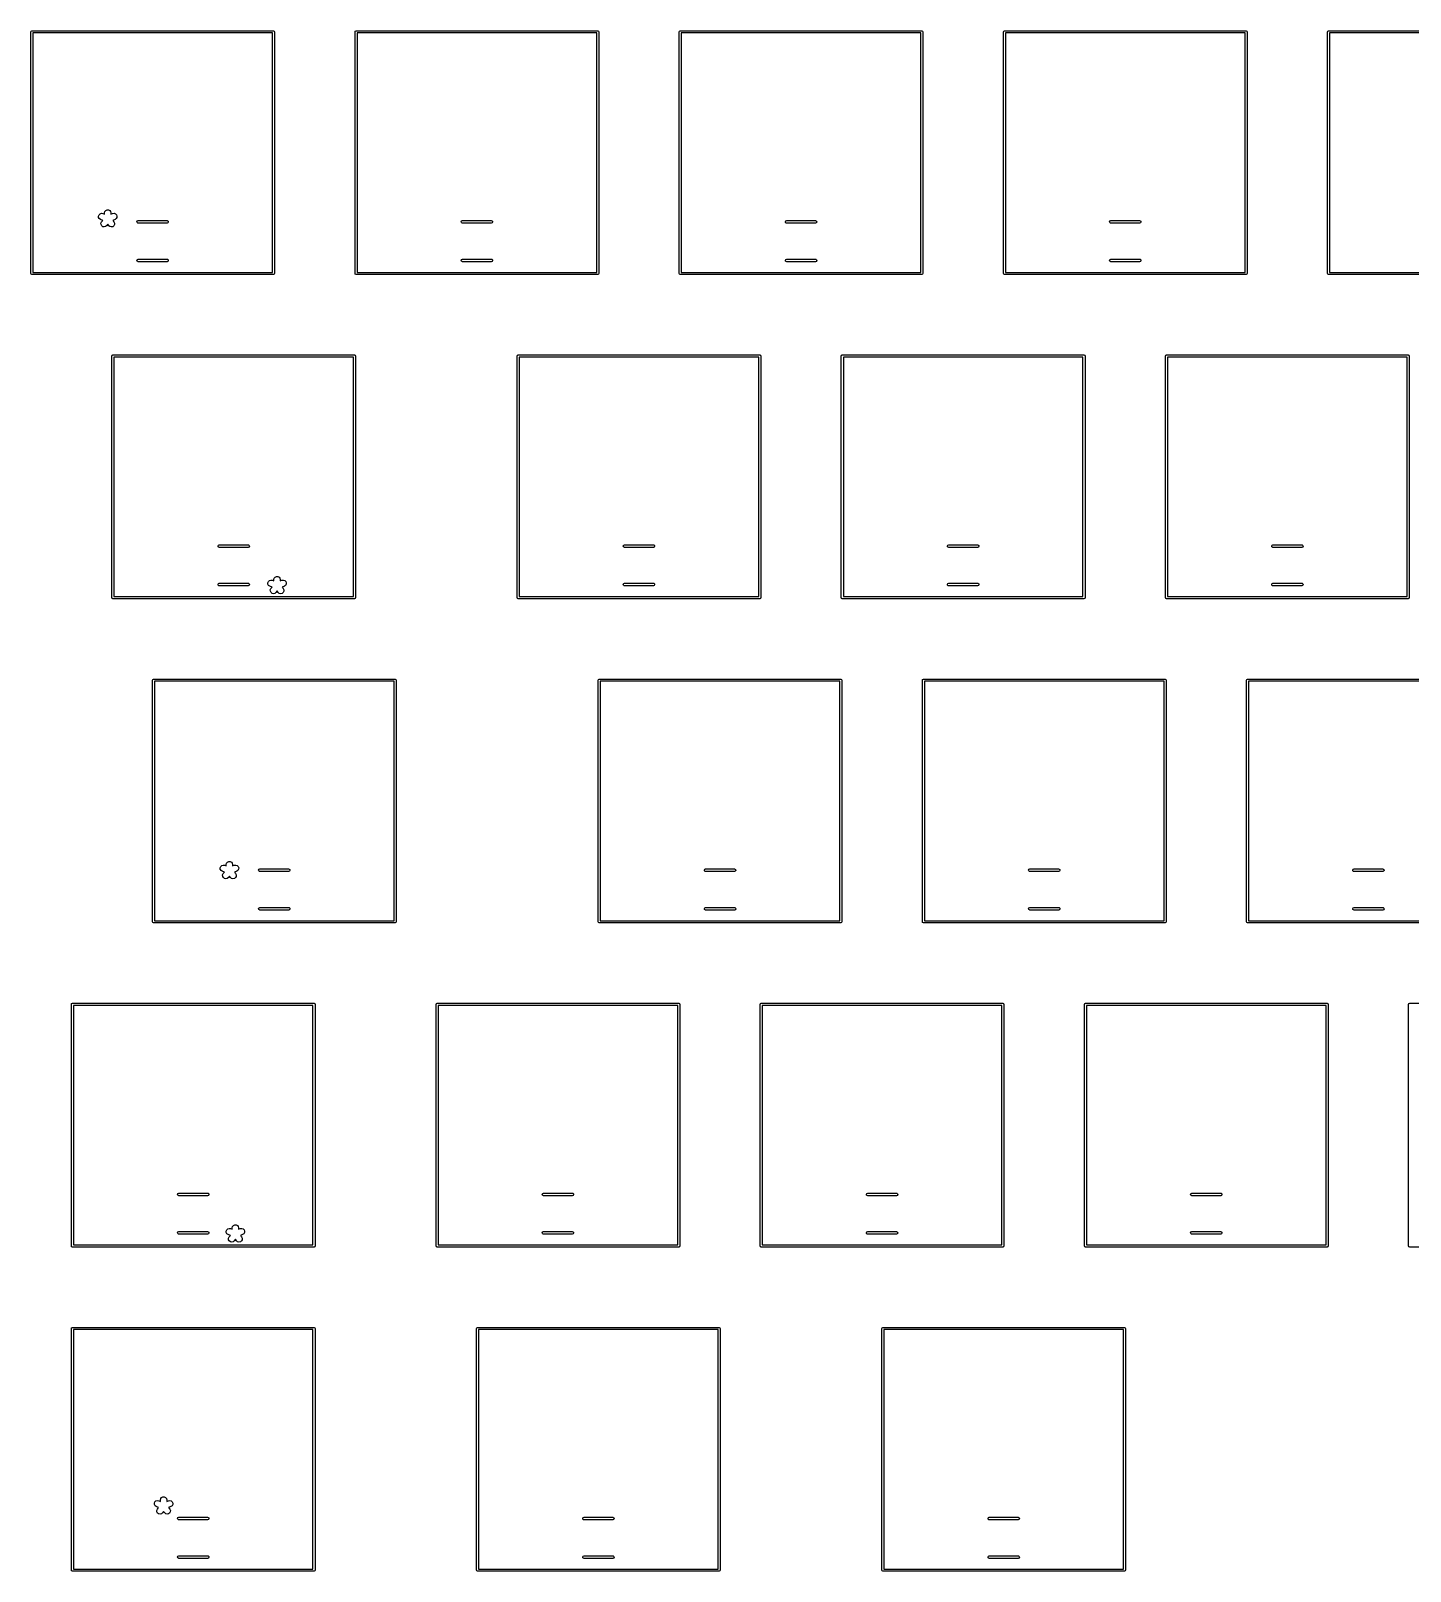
# Model space of a CAD drawing. Extents: x 9 to 342, y 7 to 196.
# Drawn here: x 8.8 to 89.8, y 7.3 to 97.8 of the extents above; entities that cross this region are included whole.
import ezdxf

# ---------------------------------------------------------------- set-up
doc = ezdxf.new("R2010")
doc.units = 0
doc.layers.add('BLACK', color=7, linetype='CONTINUOUS')

msp = doc.modelspace()

# ---------------------------------------------------------------- linework, layer by layer
at = {"layer": 'BLACK', "linetype": 'CONTINUOUS'}
for p, q in [((8.7785, 97.7463), (8.7961, 97.7887)), ((8.7961, 97.7887), (8.8385, 97.8063)), ((8.8385, 97.8063), (23.0385, 97.8063)), ((23.0385, 97.8063), (23.0809, 97.7887)), ((23.0809, 97.7887), (23.0985, 97.7463)), ((27.8285, 97.7463), (27.8461, 97.7887)), ((27.8461, 97.7887), (27.8885, 97.8063)), ((27.8885, 97.8063), (42.0885, 97.8063)), ((42.0885, 97.8063), (42.1309, 97.7887)), ((42.1309, 97.7887), (42.1485, 97.7463)), ((46.8785, 97.7463), (46.8961, 97.7887)), ((46.8961, 97.7887), (46.9385, 97.8063)), ((46.9385, 97.8063), (61.1385, 97.8063)), ((61.1385, 97.8063), (61.1809, 97.7887)), ((61.1809, 97.7887), (61.1985, 97.7463)), ((65.9285, 97.7463), (65.9461, 97.7887)), ((65.9461, 97.7887), (65.9885, 97.8063)), ((65.9885, 97.8063), (80.1885, 97.8063)), ((80.1885, 97.8063), (80.2309, 97.7887)), ((80.2309, 97.7887), (80.2485, 97.7463)), ((84.9785, 97.7463), (84.9961, 97.7887)), ((84.9961, 97.7887), (85.0385, 97.8063)), ((85.0385, 97.8063), (99.2385, 97.8063)), ((8.7785, 83.5463), (8.7785, 97.7463)), ((8.8985, 97.6863), (8.8985, 83.6063)), ((22.9785, 97.6863), (8.8985, 97.6863)), ((22.9785, 83.6063), (22.9785, 97.6863)), ((23.0985, 97.7463), (23.0985, 83.5463)), ((27.8285, 83.5463), (27.8285, 97.7463)), ((27.9485, 97.6863), (27.9485, 83.6063)), ((42.0285, 97.6863), (27.9485, 97.6863)), ((42.0285, 83.6063), (42.0285, 97.6863)), ((42.1485, 97.7463), (42.1485, 83.5463)), ((46.8785, 83.5463), (46.8785, 97.7463)), ((46.9985, 97.6863), (46.9985, 83.6063)), ((61.0785, 97.6863), (46.9985, 97.6863)), ((61.0785, 83.6063), (61.0785, 97.6863)), ((61.1985, 97.7463), (61.1985, 83.5463)), ((65.9285, 83.5463), (65.9285, 97.7463)), ((66.0485, 97.6863), (66.0485, 83.6063)), ((80.1285, 97.6863), (66.0485, 97.6863)), ((80.1285, 83.6063), (80.1285, 97.6863)), ((80.2485, 97.7463), (80.2485, 83.5463)), ((84.9785, 83.5463), (84.9785, 97.7463)), ((85.0985, 97.6863), (85.0985, 83.6063)), ((99.1785, 97.6863), (85.0985, 97.6863)), ((12.7576, 86.9229), (12.7886, 87.0004)), ((12.7633, 86.8397), (12.7576, 86.9229)), ((12.7886, 87.0004), (12.8502, 87.0568)), ((12.8502, 87.0568), (12.9301, 87.0808)), ((12.9301, 87.0808), (13.0125, 87.0679)), ((13.0125, 87.0679), (13.1125, 87.0279)), ((13.1125, 87.1081), (13.1311, 87.1894)), ((13.1125, 87.0279), (13.1125, 87.1081)), ((13.1311, 87.1894), (13.1831, 87.2547)), ((13.1831, 87.2547), (13.2583, 87.2909)), ((13.2583, 87.2909), (13.3417, 87.2909)), ((13.3417, 87.2909), (13.4169, 87.2547)), ((13.4169, 87.2547), (13.4689, 87.1894)), ((13.4689, 87.1894), (13.4875, 87.1081)), ((13.4875, 87.1081), (13.4875, 87.0279)), ((13.4875, 87.0279), (13.5875, 87.0679)), ((13.5875, 87.0679), (13.6699, 87.0808)), ((13.6699, 87.0808), (13.7498, 87.0568)), ((13.7498, 87.0568), (13.8114, 87.0004)), ((13.8114, 87.0004), (13.8424, 86.9229)), ((13.8424, 86.9229), (13.8367, 86.8397)), ((12.8046, 86.7672), (12.7633, 86.8397)), ((12.8732, 86.7197), (12.8046, 86.7672)), ((13.0032, 86.6677), (12.8732, 86.7197)), ((12.9018, 86.5015), (12.9357, 86.5777)), ((12.9042, 86.4181), (12.9018, 86.5015)), ((12.9427, 86.344), (12.9042, 86.4181)), ((12.9357, 86.5777), (13.0032, 86.6677)), ((13.0094, 86.2939), (12.9427, 86.344)), ((13.0913, 86.2778), (13.0094, 86.2939)), ((13.172, 86.2988), (13.0913, 86.2778)), ((13.2357, 86.3527), (13.172, 86.2988)), ((13.3, 86.4384), (13.2357, 86.3527)), ((13.3643, 86.3527), (13.3, 86.4384)), ((13.428, 86.2988), (13.3643, 86.3527)), ((13.5087, 86.2778), (13.428, 86.2988)), ((13.5906, 86.2939), (13.5087, 86.2778)), ((13.6573, 86.344), (13.5906, 86.2939)), ((13.7268, 86.7197), (13.5968, 86.6677)), ((13.5968, 86.6677), (13.6643, 86.5777)), ((13.6958, 86.4181), (13.6573, 86.344)), ((13.6643, 86.5777), (13.6982, 86.5015)), ((13.6982, 86.5015), (13.6958, 86.4181)), ((13.7954, 86.7672), (13.7268, 86.7197)), ((13.8367, 86.8397), (13.7954, 86.7672)), ((15.0181, 86.5898), (15.0441, 86.635)), ((15.0271, 86.5385), (15.0181, 86.5898)), ((15.0671, 86.505), (15.0271, 86.5385)), ((15.0441, 86.635), (15.0931, 86.6528)), ((15.0931, 86.5004), (15.0671, 86.505)), ((15.0931, 86.6528), (16.7839, 86.6528)), ((16.7839, 86.5004), (15.0931, 86.5004)), ((16.7839, 86.6528), (16.8099, 86.6482)), ((16.8329, 86.5182), (16.7839, 86.5004)), ((16.8099, 86.6482), (16.8499, 86.6147)), ((16.8589, 86.5634), (16.8329, 86.5182)), ((16.8499, 86.6147), (16.8589, 86.5634)), ((34.0681, 86.5898), (34.0941, 86.635)), ((34.0771, 86.5385), (34.0681, 86.5898)), ((34.1171, 86.505), (34.0771, 86.5385)), ((34.0941, 86.635), (34.1431, 86.6528)), ((34.1431, 86.5004), (34.1171, 86.505)), ((34.1431, 86.6528), (35.8339, 86.6528)), ((35.8339, 86.5004), (34.1431, 86.5004)), ((35.8339, 86.6528), (35.8599, 86.6482)), ((35.8829, 86.5182), (35.8339, 86.5004)), ((35.8599, 86.6482), (35.8999, 86.6147)), ((35.9089, 86.5634), (35.8829, 86.5182)), ((35.8999, 86.6147), (35.9089, 86.5634)), ((53.1181, 86.5898), (53.1441, 86.635)), ((53.1271, 86.5385), (53.1181, 86.5898)), ((53.1671, 86.505), (53.1271, 86.5385)), ((53.1441, 86.635), (53.1931, 86.6528)), ((53.1931, 86.5004), (53.1671, 86.505)), ((53.1931, 86.6528), (54.8839, 86.6528)), ((54.8839, 86.5004), (53.1931, 86.5004)), ((54.8839, 86.6528), (54.9099, 86.6482)), ((54.9329, 86.5182), (54.8839, 86.5004)), ((54.9099, 86.6482), (54.9499, 86.6147)), ((54.9589, 86.5634), (54.9329, 86.5182)), ((54.9499, 86.6147), (54.9589, 86.5634)), ((72.1681, 86.5898), (72.1941, 86.635)), ((72.1771, 86.5385), (72.1681, 86.5898)), ((72.2171, 86.505), (72.1771, 86.5385)), ((72.1941, 86.635), (72.2431, 86.6528)), ((72.2431, 86.5004), (72.2171, 86.505)), ((72.2431, 86.6528), (73.9339, 86.6528)), ((73.9339, 86.5004), (72.2431, 86.5004)), ((73.9339, 86.6528), (73.9599, 86.6482)), ((73.9829, 86.5182), (73.9339, 86.5004)), ((73.9599, 86.6482), (73.9999, 86.6147)), ((74.0089, 86.5634), (73.9829, 86.5182)), ((73.9999, 86.6147), (74.0089, 86.5634)), ((15.0181, 84.3292), (15.0441, 84.3744)), ((15.0271, 84.2779), (15.0181, 84.3292)), ((15.0671, 84.2444), (15.0271, 84.2779)), ((15.0441, 84.3744), (15.0931, 84.3922)), ((15.0931, 84.2398), (15.0671, 84.2444)), ((15.0931, 84.3922), (16.7839, 84.3922)), ((16.7839, 84.2398), (15.0931, 84.2398)), ((16.7839, 84.3922), (16.8099, 84.3876)), ((16.8329, 84.2576), (16.7839, 84.2398)), ((16.8099, 84.3876), (16.8499, 84.3541)), ((16.8589, 84.3028), (16.8329, 84.2576)), ((16.8499, 84.3541), (16.8589, 84.3028)), ((34.0681, 84.3292), (34.0941, 84.3744)), ((34.0771, 84.2779), (34.0681, 84.3292)), ((34.1171, 84.2444), (34.0771, 84.2779)), ((34.0941, 84.3744), (34.1431, 84.3922)), ((34.1431, 84.2398), (34.1171, 84.2444)), ((34.1431, 84.3922), (35.8339, 84.3922)), ((35.8339, 84.2398), (34.1431, 84.2398)), ((35.8339, 84.3922), (35.8599, 84.3876)), ((35.8829, 84.2576), (35.8339, 84.2398)), ((35.8599, 84.3876), (35.8999, 84.3541)), ((35.9089, 84.3028), (35.8829, 84.2576)), ((35.8999, 84.3541), (35.9089, 84.3028)), ((53.1181, 84.3292), (53.1441, 84.3744)), ((53.1271, 84.2779), (53.1181, 84.3292)), ((53.1671, 84.2444), (53.1271, 84.2779)), ((53.1441, 84.3744), (53.1931, 84.3922)), ((53.1931, 84.2398), (53.1671, 84.2444)), ((53.1931, 84.3922), (54.8839, 84.3922)), ((54.8839, 84.2398), (53.1931, 84.2398)), ((54.8839, 84.3922), (54.9099, 84.3876)), ((54.9329, 84.2576), (54.8839, 84.2398)), ((54.9099, 84.3876), (54.9499, 84.3541)), ((54.9589, 84.3028), (54.9329, 84.2576)), ((54.9499, 84.3541), (54.9589, 84.3028)), ((72.1681, 84.3292), (72.1941, 84.3744)), ((72.1771, 84.2779), (72.1681, 84.3292)), ((72.2171, 84.2444), (72.1771, 84.2779)), ((72.1941, 84.3744), (72.2431, 84.3922)), ((72.2431, 84.2398), (72.2171, 84.2444)), ((72.2431, 84.3922), (73.9339, 84.3922)), ((73.9339, 84.2398), (72.2431, 84.2398)), ((73.9339, 84.3922), (73.9599, 84.3876)), ((73.9829, 84.2576), (73.9339, 84.2398)), ((73.9599, 84.3876), (73.9999, 84.3541)), ((74.0089, 84.3028), (73.9829, 84.2576)), ((73.9999, 84.3541), (74.0089, 84.3028)), ((8.7961, 83.5039), (8.7785, 83.5463)), ((8.8385, 83.4863), (8.7961, 83.5039)), ((23.0385, 83.4863), (8.8385, 83.4863)), ((8.8985, 83.6063), (22.9785, 83.6063)), ((23.0809, 83.5039), (23.0385, 83.4863)), ((23.0985, 83.5463), (23.0809, 83.5039)), ((27.8461, 83.5039), (27.8285, 83.5463)), ((27.8885, 83.4863), (27.8461, 83.5039)), ((42.0885, 83.4863), (27.8885, 83.4863)), ((27.9485, 83.6063), (42.0285, 83.6063)), ((42.1309, 83.5039), (42.0885, 83.4863)), ((42.1485, 83.5463), (42.1309, 83.5039)), ((46.8961, 83.5039), (46.8785, 83.5463)), ((46.9385, 83.4863), (46.8961, 83.5039)), ((61.1385, 83.4863), (46.9385, 83.4863)), ((46.9985, 83.6063), (61.0785, 83.6063)), ((61.1809, 83.5039), (61.1385, 83.4863)), ((61.1985, 83.5463), (61.1809, 83.5039)), ((65.9461, 83.5039), (65.9285, 83.5463)), ((65.9885, 83.4863), (65.9461, 83.5039)), ((80.1885, 83.4863), (65.9885, 83.4863)), ((66.0485, 83.6063), (80.1285, 83.6063)), ((80.2309, 83.5039), (80.1885, 83.4863)), ((80.2485, 83.5463), (80.2309, 83.5039)), ((84.9961, 83.5039), (84.9785, 83.5463)), ((85.0385, 83.4863), (84.9961, 83.5039)), ((99.2385, 83.4863), (85.0385, 83.4863)), ((85.0985, 83.6063), (99.1785, 83.6063)), ((13.5586, 78.7387), (13.601, 78.7563)), ((13.601, 78.7563), (27.801, 78.7563)), ((27.801, 78.7563), (27.8434, 78.7387)), ((37.3711, 78.7387), (37.4135, 78.7563)), ((37.4135, 78.7563), (51.6135, 78.7563)), ((51.6135, 78.7563), (51.6559, 78.7387)), ((56.4211, 78.7387), (56.4635, 78.7563)), ((56.4635, 78.7563), (70.6635, 78.7563)), ((70.6635, 78.7563), (70.7059, 78.7387)), ((75.4711, 78.7387), (75.5135, 78.7563)), ((75.5135, 78.7563), (89.7135, 78.7563)), ((89.7135, 78.7563), (89.7559, 78.7387)), ((13.541, 78.6963), (13.5586, 78.7387)), ((13.541, 64.4963), (13.541, 78.6963)), ((13.661, 78.6363), (13.661, 64.5563)), ((27.741, 78.6363), (13.661, 78.6363)), ((27.741, 64.5563), (27.741, 78.6363)), ((27.8434, 78.7387), (27.861, 78.6963)), ((27.861, 78.6963), (27.861, 64.4963)), ((37.3535, 78.6963), (37.3711, 78.7387)), ((37.3535, 64.4963), (37.3535, 78.6963)), ((37.4735, 78.6363), (37.4735, 64.5563)), ((51.5535, 78.6363), (37.4735, 78.6363)), ((51.5535, 64.5563), (51.5535, 78.6363)), ((51.6559, 78.7387), (51.6735, 78.6963)), ((51.6735, 78.6963), (51.6735, 64.4963)), ((56.4035, 78.6963), (56.4211, 78.7387)), ((56.4035, 64.4963), (56.4035, 78.6963)), ((56.5235, 78.6363), (56.5235, 64.5563)), ((70.6035, 78.6363), (56.5235, 78.6363)), ((70.6035, 64.5563), (70.6035, 78.6363)), ((70.7059, 78.7387), (70.7235, 78.6963)), ((70.7235, 78.6963), (70.7235, 64.4963)), ((75.4535, 78.6963), (75.4711, 78.7387)), ((75.4535, 64.4963), (75.4535, 78.6963)), ((75.5735, 78.6363), (75.5735, 64.5563)), ((89.6535, 78.6363), (75.5735, 78.6363)), ((89.6535, 64.5563), (89.6535, 78.6363)), ((89.7559, 78.7387), (89.7735, 78.6963)), ((89.7735, 78.6963), (89.7735, 64.4963)), ((19.7806, 67.5398), (19.8066, 67.585)), ((19.7896, 67.4885), (19.7806, 67.5398)), ((19.8296, 67.455), (19.7896, 67.4885)), ((19.8066, 67.585), (19.8556, 67.6028)), ((19.8556, 67.4504), (19.8296, 67.455)), ((19.8556, 67.6028), (21.5464, 67.6028)), ((21.5464, 67.4504), (19.8556, 67.4504)), ((21.5464, 67.6028), (21.5724, 67.5982)), ((21.5954, 67.4682), (21.5464, 67.4504)), ((21.5724, 67.5982), (21.6124, 67.5647)), ((21.6214, 67.5134), (21.5954, 67.4682)), ((21.6124, 67.5647), (21.6214, 67.5134)), ((43.5931, 67.5398), (43.6191, 67.585)), ((43.6021, 67.4885), (43.5931, 67.5398)), ((43.6421, 67.455), (43.6021, 67.4885)), ((43.6191, 67.585), (43.6681, 67.6028)), ((43.6681, 67.4504), (43.6421, 67.455)), ((43.6681, 67.6028), (45.3589, 67.6028)), ((45.3589, 67.4504), (43.6681, 67.4504)), ((45.3589, 67.6028), (45.3849, 67.5982)), ((45.4079, 67.4682), (45.3589, 67.4504)), ((45.3849, 67.5982), (45.4249, 67.5647)), ((45.4339, 67.5134), (45.4079, 67.4682)), ((45.4249, 67.5647), (45.4339, 67.5134)), ((62.6431, 67.5398), (62.6691, 67.585)), ((62.6521, 67.4885), (62.6431, 67.5398)), ((62.6921, 67.455), (62.6521, 67.4885)), ((62.6691, 67.585), (62.7181, 67.6028)), ((62.7181, 67.4504), (62.6921, 67.455)), ((62.7181, 67.6028), (64.4089, 67.6028)), ((64.4089, 67.4504), (62.7181, 67.4504)), ((64.4089, 67.6028), (64.4349, 67.5982)), ((64.4579, 67.4682), (64.4089, 67.4504)), ((64.4349, 67.5982), (64.4749, 67.5647)), ((64.4839, 67.5134), (64.4579, 67.4682)), ((64.4749, 67.5647), (64.4839, 67.5134)), ((81.6931, 67.5398), (81.7191, 67.585)), ((81.7021, 67.4885), (81.6931, 67.5398)), ((81.7421, 67.455), (81.7021, 67.4885)), ((81.7191, 67.585), (81.7681, 67.6028)), ((81.7681, 67.4504), (81.7421, 67.455)), ((81.7681, 67.6028), (83.4589, 67.6028)), ((83.4589, 67.4504), (81.7681, 67.4504)), ((83.4589, 67.6028), (83.4849, 67.5982)), ((83.5079, 67.4682), (83.4589, 67.4504)), ((83.4849, 67.5982), (83.5249, 67.5647)), ((83.5339, 67.5134), (83.5079, 67.4682)), ((83.5249, 67.5647), (83.5339, 67.5134)), ((19.7806, 65.2792), (19.8066, 65.3244)), ((19.7896, 65.2279), (19.7806, 65.2792)), ((19.8296, 65.1944), (19.7896, 65.2279)), ((19.8066, 65.3244), (19.8556, 65.3422)), ((19.8556, 65.1898), (19.8296, 65.1944)), ((19.8556, 65.3422), (21.5464, 65.3422)), ((21.5464, 65.1898), (19.8556, 65.1898)), ((21.5464, 65.3422), (21.5724, 65.3376)), ((21.5954, 65.2076), (21.5464, 65.1898)), ((21.5724, 65.3376), (21.6124, 65.3041)), ((21.6214, 65.2528), (21.5954, 65.2076)), ((21.6124, 65.3041), (21.6214, 65.2528)), ((22.7076, 65.3729), (22.7386, 65.4504)), ((22.7133, 65.2897), (22.7076, 65.3729)), ((22.7546, 65.2172), (22.7133, 65.2897)), ((22.7386, 65.4504), (22.8002, 65.5068)), ((22.8232, 65.1697), (22.7546, 65.2172)), ((22.8002, 65.5068), (22.8801, 65.5308)), ((22.8801, 65.5308), (22.9625, 65.5179)), ((22.9625, 65.5179), (23.0625, 65.4779)), ((23.0625, 65.5581), (23.0811, 65.6394)), ((23.0625, 65.4779), (23.0625, 65.5581)), ((23.0811, 65.6394), (23.1331, 65.7047)), ((23.1331, 65.7047), (23.2083, 65.7409)), ((23.2083, 65.7409), (23.2917, 65.7409)), ((23.2917, 65.7409), (23.3669, 65.7047)), ((23.3669, 65.7047), (23.4189, 65.6394)), ((23.4189, 65.6394), (23.4375, 65.5581)), ((23.4375, 65.5581), (23.4375, 65.4779)), ((23.4375, 65.4779), (23.5375, 65.5179)), ((23.5375, 65.5179), (23.6199, 65.5308)), ((23.6199, 65.5308), (23.6998, 65.5068)), ((23.7454, 65.2172), (23.6768, 65.1697)), ((23.6998, 65.5068), (23.7614, 65.4504)), ((23.7867, 65.2897), (23.7454, 65.2172)), ((23.7614, 65.4504), (23.7924, 65.3729)), ((23.7924, 65.3729), (23.7867, 65.2897)), ((43.5931, 65.2792), (43.6191, 65.3244)), ((43.6021, 65.2279), (43.5931, 65.2792)), ((43.6421, 65.1944), (43.6021, 65.2279)), ((43.6191, 65.3244), (43.6681, 65.3422)), ((43.6681, 65.1898), (43.6421, 65.1944)), ((43.6681, 65.3422), (45.3589, 65.3422)), ((45.3589, 65.1898), (43.6681, 65.1898)), ((45.3589, 65.3422), (45.3849, 65.3376)), ((45.4079, 65.2076), (45.3589, 65.1898)), ((45.3849, 65.3376), (45.4249, 65.3041)), ((45.4339, 65.2528), (45.4079, 65.2076)), ((45.4249, 65.3041), (45.4339, 65.2528)), ((62.6431, 65.2792), (62.6691, 65.3244)), ((62.6521, 65.2279), (62.6431, 65.2792)), ((62.6921, 65.1944), (62.6521, 65.2279)), ((62.6691, 65.3244), (62.7181, 65.3422)), ((62.7181, 65.1898), (62.6921, 65.1944)), ((62.7181, 65.3422), (64.4089, 65.3422)), ((64.4089, 65.1898), (62.7181, 65.1898)), ((64.4089, 65.3422), (64.4349, 65.3376)), ((64.4579, 65.2076), (64.4089, 65.1898)), ((64.4349, 65.3376), (64.4749, 65.3041)), ((64.4839, 65.2528), (64.4579, 65.2076)), ((64.4749, 65.3041), (64.4839, 65.2528)), ((81.6931, 65.2792), (81.7191, 65.3244)), ((81.7021, 65.2279), (81.6931, 65.2792)), ((81.7421, 65.1944), (81.7021, 65.2279)), ((81.7191, 65.3244), (81.7681, 65.3422)), ((81.7681, 65.1898), (81.7421, 65.1944)), ((81.7681, 65.3422), (83.4589, 65.3422)), ((83.4589, 65.1898), (81.7681, 65.1898)), ((83.4589, 65.3422), (83.4849, 65.3376)), ((83.5079, 65.2076), (83.4589, 65.1898)), ((83.4849, 65.3376), (83.5249, 65.3041)), ((83.5339, 65.2528), (83.5079, 65.2076)), ((83.5249, 65.3041), (83.5339, 65.2528)), ((13.5586, 64.4539), (13.541, 64.4963)), ((13.601, 64.4363), (13.5586, 64.4539)), ((27.801, 64.4363), (13.601, 64.4363)), ((13.661, 64.5563), (27.741, 64.5563)), ((22.9532, 65.1177), (22.8232, 65.1697)), ((22.8518, 64.9515), (22.8857, 65.0277)), ((22.8542, 64.8681), (22.8518, 64.9515)), ((22.8927, 64.794), (22.8542, 64.8681)), ((22.8857, 65.0277), (22.9532, 65.1177)), ((22.9594, 64.7439), (22.8927, 64.794)), ((23.0413, 64.7278), (22.9594, 64.7439)), ((23.122, 64.7488), (23.0413, 64.7278)), ((23.1857, 64.8027), (23.122, 64.7488)), ((23.25, 64.8884), (23.1857, 64.8027)), ((23.3143, 64.8027), (23.25, 64.8884)), ((23.378, 64.7488), (23.3143, 64.8027)), ((23.4587, 64.7278), (23.378, 64.7488)), ((23.5406, 64.7439), (23.4587, 64.7278)), ((23.6073, 64.794), (23.5406, 64.7439)), ((23.6768, 65.1697), (23.5468, 65.1177)), ((23.5468, 65.1177), (23.6143, 65.0277)), ((23.6458, 64.8681), (23.6073, 64.794)), ((23.6143, 65.0277), (23.6482, 64.9515)), ((23.6482, 64.9515), (23.6458, 64.8681)), ((27.8434, 64.4539), (27.801, 64.4363)), ((27.861, 64.4963), (27.8434, 64.4539)), ((37.3711, 64.4539), (37.3535, 64.4963)), ((37.4135, 64.4363), (37.3711, 64.4539)), ((51.6135, 64.4363), (37.4135, 64.4363)), ((37.4735, 64.5563), (51.5535, 64.5563)), ((51.6559, 64.4539), (51.6135, 64.4363)), ((51.6735, 64.4963), (51.6559, 64.4539)), ((56.4211, 64.4539), (56.4035, 64.4963)), ((56.4635, 64.4363), (56.4211, 64.4539)), ((70.6635, 64.4363), (56.4635, 64.4363)), ((56.5235, 64.5563), (70.6035, 64.5563)), ((70.7059, 64.4539), (70.6635, 64.4363)), ((70.7235, 64.4963), (70.7059, 64.4539)), ((75.4711, 64.4539), (75.4535, 64.4963)), ((75.5135, 64.4363), (75.4711, 64.4539)), ((89.7135, 64.4363), (75.5135, 64.4363)), ((75.5735, 64.5563), (89.6535, 64.5563)), ((89.7559, 64.4539), (89.7135, 64.4363)), ((89.7735, 64.4963), (89.7559, 64.4539)), ((15.9223, 59.6463), (15.9399, 59.6887)), ((15.9223, 45.4463), (15.9223, 59.6463)), ((15.9399, 59.6887), (15.9823, 59.7063)), ((15.9823, 59.7063), (30.1823, 59.7063)), ((16.0423, 59.5863), (16.0423, 45.5063)), ((30.1223, 59.5863), (16.0423, 59.5863)), ((30.1223, 45.5063), (30.1223, 59.5863)), ((30.1823, 59.7063), (30.2247, 59.6887)), ((30.2247, 59.6887), (30.2423, 59.6463)), ((30.2423, 59.6463), (30.2423, 45.4463)), ((42.116, 59.6463), (42.1336, 59.6887)), ((42.116, 45.4463), (42.116, 59.6463)), ((42.1336, 59.6887), (42.176, 59.7063)), ((42.176, 59.7063), (56.376, 59.7063)), ((42.236, 59.5863), (42.236, 45.5063)), ((56.316, 59.5863), (42.236, 59.5863)), ((56.316, 45.5063), (56.316, 59.5863)), ((56.376, 59.7063), (56.4184, 59.6887)), ((56.4184, 59.6887), (56.436, 59.6463)), ((56.436, 59.6463), (56.436, 45.4463)), ((61.166, 59.6463), (61.1836, 59.6887)), ((61.166, 45.4463), (61.166, 59.6463)), ((61.1836, 59.6887), (61.226, 59.7063)), ((61.226, 59.7063), (75.426, 59.7063)), ((61.286, 59.5863), (61.286, 45.5063)), ((75.366, 59.5863), (61.286, 59.5863)), ((75.366, 45.5063), (75.366, 59.5863)), ((75.426, 59.7063), (75.4684, 59.6887)), ((75.4684, 59.6887), (75.486, 59.6463)), ((75.486, 59.6463), (75.486, 45.4463)), ((80.216, 59.6463), (80.2336, 59.6887)), ((80.216, 45.4463), (80.216, 59.6463)), ((80.2336, 59.6887), (80.276, 59.7063)), ((80.276, 59.7063), (94.476, 59.7063)), ((80.336, 59.5863), (80.336, 45.5063)), ((94.416, 59.5863), (80.336, 59.5863)), ((20.2625, 48.8081), (20.2811, 48.8894)), ((20.2811, 48.8894), (20.3331, 48.9547)), ((20.3331, 48.9547), (20.4083, 48.9909)), ((20.4083, 48.9909), (20.4917, 48.9909)), ((20.4917, 48.9909), (20.5669, 48.9547)), ((20.5669, 48.9547), (20.6189, 48.8894)), ((20.6189, 48.8894), (20.6375, 48.8081)), ((19.9076, 48.6229), (19.9386, 48.7004)), ((19.9133, 48.5397), (19.9076, 48.6229)), ((19.9546, 48.4671), (19.9133, 48.5397)), ((19.9386, 48.7004), (20.0002, 48.7568)), ((20.0232, 48.4197), (19.9546, 48.4671)), ((20.0002, 48.7568), (20.0801, 48.7808)), ((20.1532, 48.3677), (20.0232, 48.4197)), ((20.0518, 48.2015), (20.0857, 48.2777)), ((20.0542, 48.1181), (20.0518, 48.2015)), ((20.0927, 48.044), (20.0542, 48.1181)), ((20.0801, 48.7808), (20.1625, 48.7679)), ((20.0857, 48.2777), (20.1532, 48.3677)), ((20.1594, 47.9939), (20.0927, 48.044)), ((20.2413, 47.9778), (20.1594, 47.9939)), ((20.1625, 48.7679), (20.2625, 48.7279)), ((20.322, 47.9988), (20.2413, 47.9778)), ((20.2625, 48.7279), (20.2625, 48.8081)), ((20.3857, 48.0527), (20.322, 47.9988)), ((20.45, 48.1384), (20.3857, 48.0527)), ((20.5143, 48.0527), (20.45, 48.1384)), ((20.578, 47.9988), (20.5143, 48.0527)), ((20.6587, 47.9778), (20.578, 47.9988)), ((20.6375, 48.8081), (20.6375, 48.7279)), ((20.6375, 48.7279), (20.7375, 48.7679)), ((20.7406, 47.9939), (20.6587, 47.9778)), ((20.7375, 48.7679), (20.8199, 48.7808)), ((20.8073, 48.044), (20.7406, 47.9939)), ((20.8768, 48.4197), (20.7468, 48.3677)), ((20.7468, 48.3677), (20.8143, 48.2777)), ((20.8458, 48.1181), (20.8073, 48.044)), ((20.8143, 48.2777), (20.8482, 48.2015)), ((20.8199, 48.7808), (20.8998, 48.7568)), ((20.8482, 48.2015), (20.8458, 48.1181)), ((20.9454, 48.4671), (20.8768, 48.4197)), ((20.8998, 48.7568), (20.9614, 48.7004)), ((20.9867, 48.5397), (20.9454, 48.4671)), ((20.9614, 48.7004), (20.9924, 48.6229)), ((20.9924, 48.6229), (20.9867, 48.5397)), ((22.1619, 48.4898), (22.1879, 48.535)), ((22.1709, 48.4385), (22.1619, 48.4898)), ((22.2109, 48.405), (22.1709, 48.4385)), ((22.1879, 48.535), (22.2369, 48.5528)), ((22.2369, 48.4004), (22.2109, 48.405)), ((22.2369, 48.5528), (23.9277, 48.5528)), ((23.9277, 48.4004), (22.2369, 48.4004)), ((23.9277, 48.5528), (23.9537, 48.5482)), ((23.9767, 48.4182), (23.9277, 48.4004)), ((23.9537, 48.5482), (23.9937, 48.5147)), ((24.0027, 48.4634), (23.9767, 48.4182)), ((23.9937, 48.5147), (24.0027, 48.4634)), ((48.3556, 48.4898), (48.3816, 48.535)), ((48.3646, 48.4385), (48.3556, 48.4898)), ((48.4046, 48.405), (48.3646, 48.4385)), ((48.3816, 48.535), (48.4306, 48.5528)), ((48.4306, 48.4004), (48.4046, 48.405)), ((48.4306, 48.5528), (50.1214, 48.5528)), ((50.1214, 48.4004), (48.4306, 48.4004)), ((50.1214, 48.5528), (50.1474, 48.5482)), ((50.1704, 48.4182), (50.1214, 48.4004)), ((50.1474, 48.5482), (50.1874, 48.5147)), ((50.1964, 48.4634), (50.1704, 48.4182)), ((50.1874, 48.5147), (50.1964, 48.4634)), ((67.4056, 48.4898), (67.4316, 48.535)), ((67.4146, 48.4385), (67.4056, 48.4898)), ((67.4546, 48.405), (67.4146, 48.4385)), ((67.4316, 48.535), (67.4806, 48.5528)), ((67.4806, 48.4004), (67.4546, 48.405)), ((67.4806, 48.5528), (69.1714, 48.5528)), ((69.1714, 48.4004), (67.4806, 48.4004)), ((69.1714, 48.5528), (69.1974, 48.5482)), ((69.2204, 48.4182), (69.1714, 48.4004)), ((69.1974, 48.5482), (69.2374, 48.5147)), ((69.2464, 48.4634), (69.2204, 48.4182)), ((69.2374, 48.5147), (69.2464, 48.4634)), ((86.4556, 48.4898), (86.4816, 48.535)), ((86.4646, 48.4385), (86.4556, 48.4898)), ((86.5046, 48.405), (86.4646, 48.4385)), ((86.4816, 48.535), (86.5306, 48.5528)), ((86.5306, 48.4004), (86.5046, 48.405)), ((86.5306, 48.5528), (88.2214, 48.5528)), ((88.2214, 48.4004), (86.5306, 48.4004)), ((88.2214, 48.5528), (88.2474, 48.5482)), ((88.2704, 48.4182), (88.2214, 48.4004)), ((88.2474, 48.5482), (88.2874, 48.5147)), ((88.2964, 48.4634), (88.2704, 48.4182)), ((88.2874, 48.5147), (88.2964, 48.4634)), ((22.1619, 46.2292), (22.1879, 46.2744)), ((22.1709, 46.1779), (22.1619, 46.2292)), ((22.2109, 46.1444), (22.1709, 46.1779)), ((22.1879, 46.2744), (22.2369, 46.2922)), ((22.2369, 46.2922), (23.9277, 46.2922)), ((23.9277, 46.2922), (23.9537, 46.2876)), ((23.9537, 46.2876), (23.9937, 46.2541)), ((24.0027, 46.2028), (23.9767, 46.1576)), ((23.9937, 46.2541), (24.0027, 46.2028)), ((48.3556, 46.2292), (48.3816, 46.2744)), ((48.3646, 46.1779), (48.3556, 46.2292)), ((48.4046, 46.1444), (48.3646, 46.1779)), ((48.3816, 46.2744), (48.4306, 46.2922)), ((48.4306, 46.2922), (50.1214, 46.2922)), ((50.1214, 46.2922), (50.1474, 46.2876)), ((50.1474, 46.2876), (50.1874, 46.2541)), ((50.1964, 46.2028), (50.1704, 46.1576)), ((50.1874, 46.2541), (50.1964, 46.2028)), ((67.4056, 46.2292), (67.4316, 46.2744)), ((67.4146, 46.1779), (67.4056, 46.2292)), ((67.4546, 46.1444), (67.4146, 46.1779)), ((67.4316, 46.2744), (67.4806, 46.2922)), ((67.4806, 46.2922), (69.1714, 46.2922)), ((69.1714, 46.2922), (69.1974, 46.2876)), ((69.1974, 46.2876), (69.2374, 46.2541)), ((69.2464, 46.2028), (69.2204, 46.1576)), ((69.2374, 46.2541), (69.2464, 46.2028)), ((86.4556, 46.2292), (86.4816, 46.2744)), ((86.4646, 46.1779), (86.4556, 46.2292)), ((86.5046, 46.1444), (86.4646, 46.1779)), ((86.4816, 46.2744), (86.5306, 46.2922)), ((86.5306, 46.2922), (88.2214, 46.2922)), ((88.2214, 46.2922), (88.2474, 46.2876)), ((88.2474, 46.2876), (88.2874, 46.2541)), ((88.2964, 46.2028), (88.2704, 46.1576)), ((88.2874, 46.2541), (88.2964, 46.2028)), ((15.9399, 45.4039), (15.9223, 45.4463)), ((15.9823, 45.3863), (15.9399, 45.4039)), ((30.1823, 45.3863), (15.9823, 45.3863)), ((16.0423, 45.5063), (30.1223, 45.5063)), ((22.2369, 46.1398), (22.2109, 46.1444)), ((23.9277, 46.1398), (22.2369, 46.1398)), ((23.9767, 46.1576), (23.9277, 46.1398)), ((30.2247, 45.4039), (30.1823, 45.3863)), ((30.2423, 45.4463), (30.2247, 45.4039)), ((42.1336, 45.4039), (42.116, 45.4463)), ((42.176, 45.3863), (42.1336, 45.4039)), ((56.376, 45.3863), (42.176, 45.3863)), ((42.236, 45.5063), (56.316, 45.5063)), ((48.4306, 46.1398), (48.4046, 46.1444)), ((50.1214, 46.1398), (48.4306, 46.1398)), ((50.1704, 46.1576), (50.1214, 46.1398)), ((56.4184, 45.4039), (56.376, 45.3863)), ((56.436, 45.4463), (56.4184, 45.4039)), ((61.1836, 45.4039), (61.166, 45.4463)), ((61.226, 45.3863), (61.1836, 45.4039)), ((75.426, 45.3863), (61.226, 45.3863)), ((61.286, 45.5063), (75.366, 45.5063)), ((67.4806, 46.1398), (67.4546, 46.1444)), ((69.1714, 46.1398), (67.4806, 46.1398)), ((69.2204, 46.1576), (69.1714, 46.1398)), ((75.4684, 45.4039), (75.426, 45.3863)), ((75.486, 45.4463), (75.4684, 45.4039)), ((80.2336, 45.4039), (80.216, 45.4463)), ((80.276, 45.3863), (80.2336, 45.4039)), ((94.476, 45.3863), (80.276, 45.3863)), ((80.336, 45.5063), (94.416, 45.5063)), ((86.5306, 46.1398), (86.5046, 46.1444)), ((88.2214, 46.1398), (86.5306, 46.1398)), ((88.2704, 46.1576), (88.2214, 46.1398)), ((11.1598, 40.5963), (11.1774, 40.6387)), ((11.1598, 26.3963), (11.1598, 40.5963)), ((11.1774, 40.6387), (11.2198, 40.6563)), ((11.2198, 40.6563), (25.4198, 40.6563)), ((11.2798, 40.5363), (11.2798, 26.4563)), ((25.3598, 40.5363), (11.2798, 40.5363)), ((25.3598, 26.4563), (25.3598, 40.5363)), ((25.4198, 40.6563), (25.4622, 40.6387)), ((25.4622, 40.6387), (25.4798, 40.5963)), ((25.4798, 40.5963), (25.4798, 26.3963)), ((32.591, 40.5963), (32.6086, 40.6387)), ((32.591, 26.3963), (32.591, 40.5963)), ((32.6086, 40.6387), (32.651, 40.6563)), ((32.651, 40.6563), (46.851, 40.6563)), ((32.711, 40.5363), (32.711, 26.4563)), ((46.791, 40.5363), (32.711, 40.5363)), ((46.791, 26.4563), (46.791, 40.5363)), ((46.851, 40.6563), (46.8934, 40.6387)), ((46.8934, 40.6387), (46.911, 40.5963)), ((46.911, 40.5963), (46.911, 26.3963)), ((51.641, 40.5963), (51.6586, 40.6387)), ((51.641, 26.3963), (51.641, 40.5963)), ((51.6586, 40.6387), (51.701, 40.6563)), ((51.701, 40.6563), (65.901, 40.6563)), ((51.761, 40.5363), (51.761, 26.4563)), ((65.841, 40.5363), (51.761, 40.5363)), ((65.841, 26.4563), (65.841, 40.5363)), ((65.901, 40.6563), (65.9434, 40.6387)), ((65.9434, 40.6387), (65.961, 40.5963)), ((65.961, 40.5963), (65.961, 26.3963)), ((70.691, 40.5963), (70.7086, 40.6387)), ((70.691, 26.3963), (70.691, 40.5963)), ((70.7086, 40.6387), (70.751, 40.6563)), ((70.751, 40.6563), (84.951, 40.6563)), ((70.811, 40.5363), (70.811, 26.4563)), ((84.891, 40.5363), (70.811, 40.5363)), ((84.891, 26.4563), (84.891, 40.5363)), ((84.951, 40.6563), (84.9934, 40.6387)), ((84.9934, 40.6387), (85.011, 40.5963)), ((85.011, 40.5963), (85.011, 26.3963)), ((89.741, 40.5963), (89.7586, 40.6387)), ((89.741, 26.3963), (89.741, 40.5963)), ((89.7586, 40.6387), (89.801, 40.6563)), ((89.801, 40.6563), (104.001, 40.6563)), ((17.3994, 29.4398), (17.4254, 29.485)), ((17.4084, 29.3885), (17.3994, 29.4398)), ((17.4484, 29.355), (17.4084, 29.3885)), ((17.4254, 29.485), (17.4744, 29.5028)), ((17.4744, 29.3504), (17.4484, 29.355)), ((17.4744, 29.5028), (19.1652, 29.5028)), ((19.1652, 29.3504), (17.4744, 29.3504)), ((19.1652, 29.5028), (19.1912, 29.4982)), ((19.2142, 29.3682), (19.1652, 29.3504)), ((19.1912, 29.4982), (19.2312, 29.4647)), ((19.2402, 29.4134), (19.2142, 29.3682)), ((19.2312, 29.4647), (19.2402, 29.4134)), ((38.8306, 29.4398), (38.8566, 29.485)), ((38.8396, 29.3885), (38.8306, 29.4398)), ((38.8796, 29.355), (38.8396, 29.3885)), ((38.8566, 29.485), (38.9056, 29.5028)), ((38.9056, 29.3504), (38.8796, 29.355)), ((38.9056, 29.5028), (40.5964, 29.5028)), ((40.5964, 29.3504), (38.9056, 29.3504)), ((40.5964, 29.5028), (40.6224, 29.4982)), ((40.6454, 29.3682), (40.5964, 29.3504)), ((40.6224, 29.4982), (40.6624, 29.4647)), ((40.6714, 29.4134), (40.6454, 29.3682)), ((40.6624, 29.4647), (40.6714, 29.4134)), ((57.8806, 29.4398), (57.9066, 29.485)), ((57.8896, 29.3885), (57.8806, 29.4398)), ((57.9296, 29.355), (57.8896, 29.3885)), ((57.9066, 29.485), (57.9556, 29.5028)), ((57.9556, 29.3504), (57.9296, 29.355)), ((57.9556, 29.5028), (59.6464, 29.5028)), ((59.6464, 29.3504), (57.9556, 29.3504)), ((59.6464, 29.5028), (59.6724, 29.4982)), ((59.6954, 29.3682), (59.6464, 29.3504)), ((59.6724, 29.4982), (59.7124, 29.4647)), ((59.7214, 29.4134), (59.6954, 29.3682)), ((59.7124, 29.4647), (59.7214, 29.4134)), ((76.9306, 29.4398), (76.9566, 29.485)), ((76.9396, 29.3885), (76.9306, 29.4398)), ((76.9796, 29.355), (76.9396, 29.3885)), ((76.9566, 29.485), (77.0056, 29.5028)), ((77.0056, 29.3504), (76.9796, 29.355)), ((77.0056, 29.5028), (78.6964, 29.5028)), ((78.6964, 29.3504), (77.0056, 29.3504)), ((78.6964, 29.5028), (78.7224, 29.4982)), ((78.7454, 29.3682), (78.6964, 29.3504)), ((78.7224, 29.4982), (78.7624, 29.4647)), ((78.7714, 29.4134), (78.7454, 29.3682)), ((78.7624, 29.4647), (78.7714, 29.4134)), ((17.3994, 27.1792), (17.4254, 27.2244)), ((17.4084, 27.1279), (17.3994, 27.1792)), ((17.4254, 27.2244), (17.4744, 27.2422)), ((17.4744, 27.2422), (19.1652, 27.2422)), ((19.1652, 27.2422), (19.1912, 27.2376)), ((19.1912, 27.2376), (19.2312, 27.2041)), ((19.2312, 27.2041), (19.2402, 27.1528)), ((20.2576, 27.2729), (20.2886, 27.3504)), ((20.2633, 27.1897), (20.2576, 27.2729)), ((20.3046, 27.1171), (20.2633, 27.1897)), ((20.2886, 27.3504), (20.3502, 27.4068)), ((20.3502, 27.4068), (20.4301, 27.4308)), ((20.4301, 27.4308), (20.5125, 27.4179)), ((20.5125, 27.4179), (20.6125, 27.3779)), ((20.6125, 27.4581), (20.6311, 27.5394)), ((20.6125, 27.3779), (20.6125, 27.4581)), ((20.6311, 27.5394), (20.6831, 27.6047)), ((20.6831, 27.6047), (20.7583, 27.6409)), ((20.7583, 27.6409), (20.8417, 27.6409)), ((20.8417, 27.6409), (20.9169, 27.6047)), ((20.9169, 27.6047), (20.9689, 27.5394)), ((20.9689, 27.5394), (20.9875, 27.4581)), ((20.9875, 27.4581), (20.9875, 27.3779)), ((20.9875, 27.3779), (21.0875, 27.4179)), ((21.0875, 27.4179), (21.1699, 27.4308)), ((21.1699, 27.4308), (21.2498, 27.4068)), ((21.2498, 27.4068), (21.3114, 27.3504)), ((21.3367, 27.1897), (21.2954, 27.1171)), ((21.3114, 27.3504), (21.3424, 27.2729)), ((21.3424, 27.2729), (21.3367, 27.1897)), ((38.8306, 27.1792), (38.8566, 27.2244)), ((38.8396, 27.1279), (38.8306, 27.1792)), ((38.8566, 27.2244), (38.9056, 27.2422)), ((38.9056, 27.2422), (40.5964, 27.2422)), ((40.5964, 27.2422), (40.6224, 27.2376)), ((40.6224, 27.2376), (40.6624, 27.2041)), ((40.6624, 27.2041), (40.6714, 27.1528)), ((57.8806, 27.1792), (57.9066, 27.2244)), ((57.8896, 27.1279), (57.8806, 27.1792)), ((57.9066, 27.2244), (57.9556, 27.2422)), ((57.9556, 27.2422), (59.6464, 27.2422)), ((59.6464, 27.2422), (59.6724, 27.2376)), ((59.6724, 27.2376), (59.7124, 27.2041)), ((59.7124, 27.2041), (59.7214, 27.1528)), ((76.9306, 27.1792), (76.9566, 27.2244)), ((76.9396, 27.1279), (76.9306, 27.1792)), ((76.9566, 27.2244), (77.0056, 27.2422)), ((77.0056, 27.2422), (78.6964, 27.2422)), ((78.6964, 27.2422), (78.7224, 27.2376)), ((78.7224, 27.2376), (78.7624, 27.2041)), ((78.7624, 27.2041), (78.7714, 27.1528)), ((11.1774, 26.3539), (11.1598, 26.3963)), ((11.2198, 26.3363), (11.1774, 26.3539)), ((25.4198, 26.3363), (11.2198, 26.3363)), ((11.2798, 26.4563), (25.3598, 26.4563)), ((17.4484, 27.0944), (17.4084, 27.1279)), ((17.4744, 27.0898), (17.4484, 27.0944)), ((19.1652, 27.0898), (17.4744, 27.0898)), ((19.2142, 27.1076), (19.1652, 27.0898)), ((19.2402, 27.1528), (19.2142, 27.1076)), ((20.3732, 27.0697), (20.3046, 27.1171)), ((20.5032, 27.0177), (20.3732, 27.0697)), ((20.4018, 26.8515), (20.4357, 26.9277)), ((20.4042, 26.7681), (20.4018, 26.8515)), ((20.4427, 26.694), (20.4042, 26.7681)), ((20.4357, 26.9277), (20.5032, 27.0177)), ((20.5094, 26.6439), (20.4427, 26.694)), ((20.5913, 26.6278), (20.5094, 26.6439)), ((20.672, 26.6488), (20.5913, 26.6278)), ((20.7357, 26.7027), (20.672, 26.6488)), ((20.8, 26.7884), (20.7357, 26.7027)), ((20.8643, 26.7027), (20.8, 26.7884)), ((20.928, 26.6488), (20.8643, 26.7027)), ((21.0087, 26.6278), (20.928, 26.6488)), ((21.0906, 26.6439), (21.0087, 26.6278)), ((21.1573, 26.694), (21.0906, 26.6439)), ((21.2268, 27.0697), (21.0968, 27.0177)), ((21.0968, 27.0177), (21.1643, 26.9277)), ((21.1958, 26.7681), (21.1573, 26.694)), ((21.1643, 26.9277), (21.1982, 26.8515)), ((21.1982, 26.8515), (21.1958, 26.7681)), ((21.2954, 27.1171), (21.2268, 27.0697)), ((25.4622, 26.3539), (25.4198, 26.3363)), ((25.4798, 26.3963), (25.4622, 26.3539)), ((32.6086, 26.3539), (32.591, 26.3963)), ((32.651, 26.3363), (32.6086, 26.3539)), ((46.851, 26.3363), (32.651, 26.3363)), ((32.711, 26.4563), (46.791, 26.4563)), ((38.8796, 27.0944), (38.8396, 27.1279)), ((38.9056, 27.0898), (38.8796, 27.0944)), ((40.5964, 27.0898), (38.9056, 27.0898)), ((40.6454, 27.1076), (40.5964, 27.0898)), ((40.6714, 27.1528), (40.6454, 27.1076)), ((46.8934, 26.3539), (46.851, 26.3363)), ((46.911, 26.3963), (46.8934, 26.3539)), ((51.6586, 26.3539), (51.641, 26.3963)), ((51.701, 26.3363), (51.6586, 26.3539)), ((65.901, 26.3363), (51.701, 26.3363)), ((51.761, 26.4563), (65.841, 26.4563)), ((57.9296, 27.0944), (57.8896, 27.1279)), ((57.9556, 27.0898), (57.9296, 27.0944)), ((59.6464, 27.0898), (57.9556, 27.0898)), ((59.6954, 27.1076), (59.6464, 27.0898)), ((59.7214, 27.1528), (59.6954, 27.1076)), ((65.9434, 26.3539), (65.901, 26.3363)), ((65.961, 26.3963), (65.9434, 26.3539)), ((70.7086, 26.3539), (70.691, 26.3963)), ((70.751, 26.3363), (70.7086, 26.3539)), ((84.951, 26.3363), (70.751, 26.3363)), ((70.811, 26.4563), (84.891, 26.4563)), ((76.9796, 27.0944), (76.9396, 27.1279)), ((77.0056, 27.0898), (76.9796, 27.0944)), ((78.6964, 27.0898), (77.0056, 27.0898)), ((78.7454, 27.1076), (78.6964, 27.0898)), ((78.7714, 27.1528), (78.7454, 27.1076)), ((84.9934, 26.3539), (84.951, 26.3363)), ((85.011, 26.3963), (84.9934, 26.3539)), ((89.7586, 26.3539), (89.741, 26.3963)), ((89.801, 26.3363), (89.7586, 26.3539)), ((104.001, 26.3363), (89.801, 26.3363)), ((11.1598, 21.5463), (11.1774, 21.5887)), ((11.1598, 7.3463), (11.1598, 21.5463)), ((11.1774, 21.5887), (11.2198, 21.6063)), ((11.2198, 21.6063), (25.4198, 21.6063)), ((11.2798, 21.4863), (11.2798, 7.4063)), ((25.3598, 21.4863), (11.2798, 21.4863)), ((25.3598, 7.4063), (25.3598, 21.4863)), ((25.4198, 21.6063), (25.4622, 21.5887)), ((25.4622, 21.5887), (25.4798, 21.5463)), ((25.4798, 21.5463), (25.4798, 7.3463)), ((34.9723, 21.5463), (34.9899, 21.5887)), ((34.9723, 7.3463), (34.9723, 21.5463)), ((34.9899, 21.5887), (35.0323, 21.6063)), ((35.0323, 21.6063), (49.2323, 21.6063)), ((35.0923, 21.4863), (35.0923, 7.4063)), ((49.1723, 21.4863), (35.0923, 21.4863)), ((49.1723, 7.4063), (49.1723, 21.4863)), ((49.2323, 21.6063), (49.2747, 21.5887)), ((49.2747, 21.5887), (49.2923, 21.5463)), ((49.2923, 21.5463), (49.2923, 7.3463)), ((58.7848, 21.5463), (58.8024, 21.5887)), ((58.7848, 7.3463), (58.7848, 21.5463)), ((58.8024, 21.5887), (58.8448, 21.6063)), ((58.8448, 21.6063), (73.0448, 21.6063)), ((58.9048, 21.4863), (58.9048, 7.4063)), ((72.9848, 21.4863), (58.9048, 21.4863)), ((72.9848, 7.4063), (72.9848, 21.4863)), ((73.0448, 21.6063), (73.0872, 21.5887)), ((73.0872, 21.5887), (73.1048, 21.5463)), ((73.1048, 21.5463), (73.1048, 7.3463)), ((16.0375, 11.2828), (16.0685, 11.3603)), ((16.0432, 11.1996), (16.0375, 11.2828)), ((16.0845, 11.127), (16.0432, 11.1996)), ((16.0685, 11.3603), (16.1301, 11.4167)), ((16.1531, 11.0796), (16.0845, 11.127)), ((16.1301, 11.4167), (16.21, 11.4407)), ((16.2831, 11.0276), (16.1531, 11.0796)), ((16.1817, 10.8614), (16.2156, 10.9376)), ((16.21, 11.4407), (16.2924, 11.4278)), ((16.2156, 10.9376), (16.2831, 11.0276)), ((16.2924, 11.4278), (16.3924, 11.3878)), ((16.3924, 11.468), (16.411, 11.5493)), ((16.3924, 11.3878), (16.3924, 11.468)), ((16.411, 11.5493), (16.463, 11.6146)), ((16.463, 11.6146), (16.5382, 11.6508)), ((16.5382, 11.6508), (16.6216, 11.6508)), ((16.6216, 11.6508), (16.6968, 11.6146)), ((16.6968, 11.6146), (16.7488, 11.5493)), ((16.7488, 11.5493), (16.7674, 11.468)), ((16.7674, 11.468), (16.7674, 11.3878)), ((16.7674, 11.3878), (16.8674, 11.4278)), ((16.8674, 11.4278), (16.9498, 11.4407)), ((17.0067, 11.0796), (16.8767, 11.0276)), ((16.8767, 11.0276), (16.9442, 10.9376)), ((16.9442, 10.9376), (16.9781, 10.8614)), ((16.9498, 11.4407), (17.0297, 11.4167)), ((17.0753, 11.127), (17.0067, 11.0796)), ((17.0297, 11.4167), (17.0913, 11.3603)), ((17.1166, 11.1996), (17.0753, 11.127)), ((17.0913, 11.3603), (17.1223, 11.2828)), ((17.1223, 11.2828), (17.1166, 11.1996)), ((16.1841, 10.778), (16.1817, 10.8614)), ((16.2226, 10.7039), (16.1841, 10.778)), ((16.2893, 10.6538), (16.2226, 10.7039)), ((16.3712, 10.6377), (16.2893, 10.6538)), ((16.4519, 10.6587), (16.3712, 10.6377)), ((16.5156, 10.7126), (16.4519, 10.6587)), ((16.5799, 10.7983), (16.5156, 10.7126)), ((16.6442, 10.7126), (16.5799, 10.7983)), ((16.7079, 10.6587), (16.6442, 10.7126)), ((16.7886, 10.6377), (16.7079, 10.6587)), ((16.8705, 10.6538), (16.7886, 10.6377)), ((16.9372, 10.7039), (16.8705, 10.6538)), ((16.9757, 10.778), (16.9372, 10.7039)), ((16.9781, 10.8614), (16.9757, 10.778)), ((17.3994, 10.3898), (17.4254, 10.435)), ((17.4084, 10.3385), (17.3994, 10.3898)), ((17.4484, 10.305), (17.4084, 10.3385)), ((17.4254, 10.435), (17.4744, 10.4528)), ((17.4744, 10.3004), (17.4484, 10.305)), ((17.4744, 10.4528), (19.1652, 10.4528)), ((19.1652, 10.3004), (17.4744, 10.3004)), ((19.1652, 10.4528), (19.1912, 10.4482)), ((19.2142, 10.3182), (19.1652, 10.3004)), ((19.1912, 10.4482), (19.2312, 10.4147)), ((19.2402, 10.3634), (19.2142, 10.3182)), ((19.2312, 10.4147), (19.2402, 10.3634)), ((41.2119, 10.3898), (41.2379, 10.435)), ((41.2209, 10.3385), (41.2119, 10.3898)), ((41.2609, 10.305), (41.2209, 10.3385)), ((41.2379, 10.435), (41.2869, 10.4528)), ((41.2869, 10.3004), (41.2609, 10.305)), ((41.2869, 10.4528), (42.9777, 10.4528)), ((42.9777, 10.3004), (41.2869, 10.3004)), ((42.9777, 10.4528), (43.0037, 10.4482)), ((43.0267, 10.3182), (42.9777, 10.3004)), ((43.0037, 10.4482), (43.0437, 10.4147)), ((43.0527, 10.3634), (43.0267, 10.3182)), ((43.0437, 10.4147), (43.0527, 10.3634)), ((65.0244, 10.3898), (65.0504, 10.435)), ((65.0334, 10.3385), (65.0244, 10.3898)), ((65.0734, 10.305), (65.0334, 10.3385)), ((65.0504, 10.435), (65.0994, 10.4528)), ((65.0994, 10.3004), (65.0734, 10.305)), ((65.0994, 10.4528), (66.7902, 10.4528)), ((66.7902, 10.3004), (65.0994, 10.3004)), ((66.7902, 10.4528), (66.8162, 10.4482)), ((66.8392, 10.3182), (66.7902, 10.3004)), ((66.8162, 10.4482), (66.8562, 10.4147)), ((66.8652, 10.3634), (66.8392, 10.3182)), ((66.8562, 10.4147), (66.8652, 10.3634)), ((17.3994, 8.1292), (17.4254, 8.1744)), ((17.4254, 8.1744), (17.4744, 8.1922)), ((17.4744, 8.1922), (19.1652, 8.1922)), ((19.1652, 8.1922), (19.1912, 8.1876)), ((19.1912, 8.1876), (19.2312, 8.1541)), ((19.2312, 8.1541), (19.2402, 8.1028)), ((41.2119, 8.1292), (41.2379, 8.1744)), ((41.2379, 8.1744), (41.2869, 8.1922)), ((41.2869, 8.1922), (42.9777, 8.1922)), ((42.9777, 8.1922), (43.0037, 8.1876)), ((43.0037, 8.1876), (43.0437, 8.1541)), ((43.0437, 8.1541), (43.0527, 8.1028)), ((65.0244, 8.1292), (65.0504, 8.1744)), ((65.0504, 8.1744), (65.0994, 8.1922)), ((65.0994, 8.1922), (66.7902, 8.1922)), ((66.7902, 8.1922), (66.8162, 8.1876)), ((66.8162, 8.1876), (66.8562, 8.1541)), ((66.8562, 8.1541), (66.8652, 8.1028)), ((11.1774, 7.3039), (11.1598, 7.3463)), ((11.2198, 7.2863), (11.1774, 7.3039)), ((25.4198, 7.2863), (11.2198, 7.2863)), ((11.2798, 7.4063), (25.3598, 7.4063)), ((17.4084, 8.0779), (17.3994, 8.1292)), ((17.4484, 8.0444), (17.4084, 8.0779)), ((17.4744, 8.0398), (17.4484, 8.0444)), ((19.1652, 8.0398), (17.4744, 8.0398)), ((19.2142, 8.0576), (19.1652, 8.0398)), ((19.2402, 8.1028), (19.2142, 8.0576)), ((25.4622, 7.3039), (25.4198, 7.2863)), ((25.4798, 7.3463), (25.4622, 7.3039)), ((34.9899, 7.3039), (34.9723, 7.3463)), ((35.0323, 7.2863), (34.9899, 7.3039)), ((49.2323, 7.2863), (35.0323, 7.2863)), ((35.0923, 7.4063), (49.1723, 7.4063)), ((41.2209, 8.0779), (41.2119, 8.1292)), ((41.2609, 8.0444), (41.2209, 8.0779)), ((41.2869, 8.0398), (41.2609, 8.0444)), ((42.9777, 8.0398), (41.2869, 8.0398)), ((43.0267, 8.0576), (42.9777, 8.0398)), ((43.0527, 8.1028), (43.0267, 8.0576)), ((49.2747, 7.3039), (49.2323, 7.2863)), ((49.2923, 7.3463), (49.2747, 7.3039)), ((58.8024, 7.3039), (58.7848, 7.3463)), ((58.8448, 7.2863), (58.8024, 7.3039)), ((73.0448, 7.2863), (58.8448, 7.2863)), ((58.9048, 7.4063), (72.9848, 7.4063)), ((65.0334, 8.0779), (65.0244, 8.1292)), ((65.0734, 8.0444), (65.0334, 8.0779)), ((65.0994, 8.0398), (65.0734, 8.0444)), ((66.7902, 8.0398), (65.0994, 8.0398)), ((66.8392, 8.0576), (66.7902, 8.0398)), ((66.8652, 8.1028), (66.8392, 8.0576)), ((73.0872, 7.3039), (73.0448, 7.2863)), ((73.1048, 7.3463), (73.0872, 7.3039))]:
    msp.add_line(p, q, dxfattribs=at)

doc.saveas('drawing.dxf')
